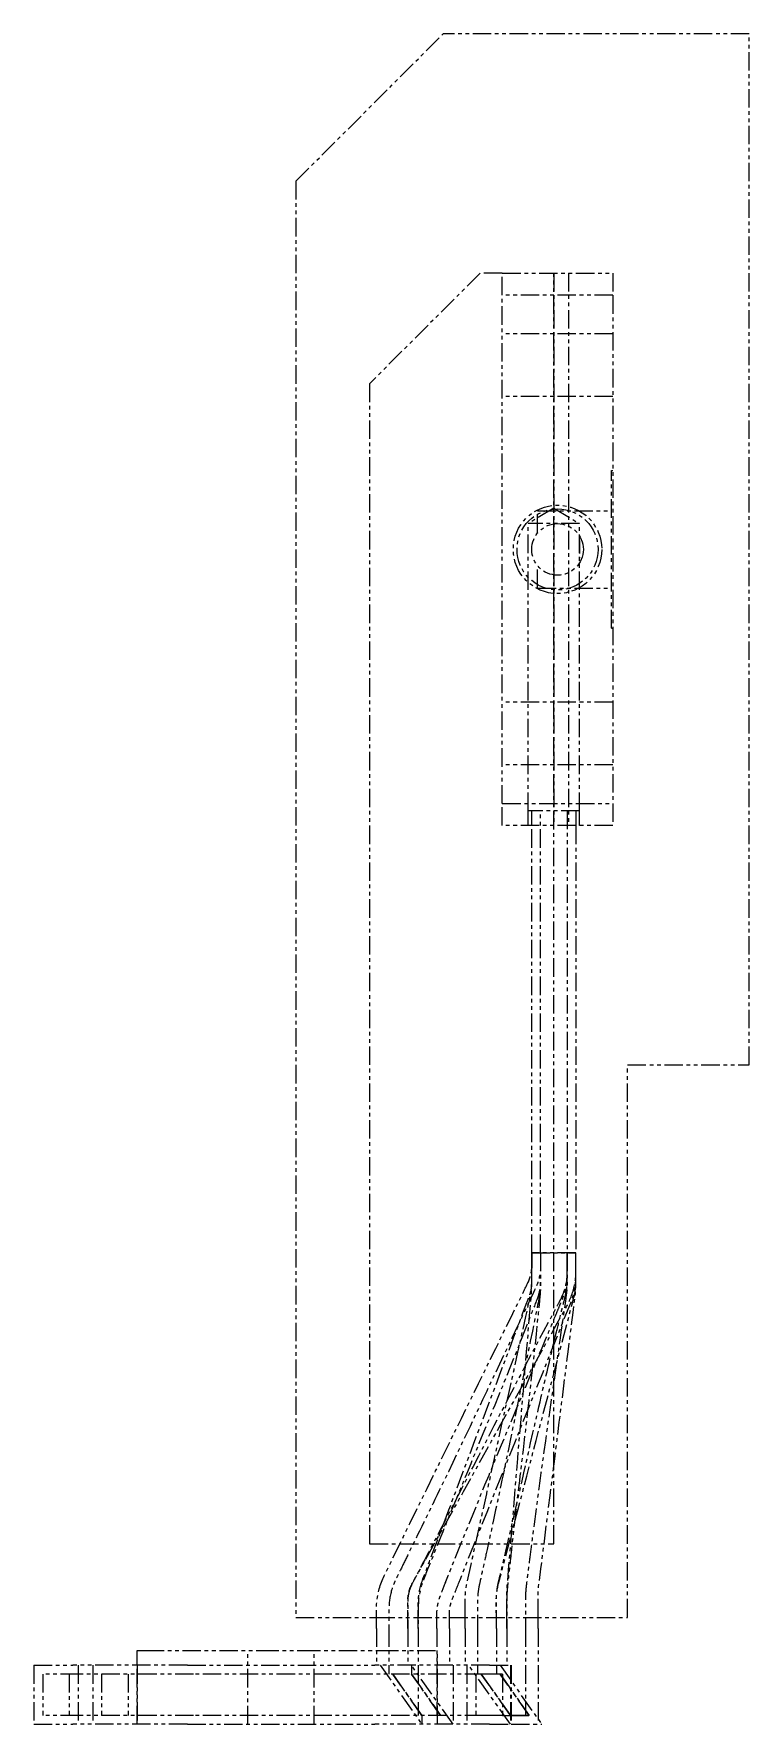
# Model space of a CAD drawing. Header units: millimetres. Extents: x -4251 to 2609, y -1673 to 4048.
# Drawn here: x -1700.2 to -1603.2, y 932.6 to 1162.1 of the extents above; entities that cross this region are included whole.
import ezdxf

# ---------------------------------------------------------------- set-up
doc = ezdxf.new("R2010")
doc.units = ezdxf.units.MM
doc.linetypes.add('PHANTOMX2', pattern=[5, 2.5, -0.5, 0.5, -0.5, 0.5, -0.5])

msp = doc.modelspace()

# ---------------------------------------------------------------- linework, layer by layer
at = {"color": 6, "linetype": 'PHANTOMX2'}
for p, q in [((-1664.6581, 1142.0537, 0), (-1644.6581, 1162.0537, 0)), ((-1603.1581, 1162.0537, 0), (-1644.6581, 1162.0537, 0)), ((-1603.1581, 1022.0537, 0), (-1603.1581, 1162.0537, 0)), ((-1664.6581, 1142.0537, 0), (-1664.6581, 947.0537, 0)), ((-1639.6581, 1129.5537, 0), (-1654.6581, 1114.5537, 0)), ((-1636.6581, 1129.5537, 0), (-1639.6581, 1129.5537, 0)), ((-1636.6581, 1126.5537, 0), (-1636.6581, 1129.5537, 0)), ((-1636.6581, 1129.5537, 0), (-1621.6581, 1129.5537, 0)), ((-1629.6581, 1129.5537, 0), (-1629.6581, 1054.5537, 0)), ((-1629.6581, 984.0386, 0), (-1629.6581, 1129.5537, 0)), ((-1627.6581, 1129.5537, 0), (-1627.6581, 1054.5537, 0)), ((-1621.6581, 1129.5537, 0), (-1621.6581, 1126.5537, 0)), ((-1621.6581, 1126.5537, 0), (-1636.6581, 1126.5537, 0)), ((-1636.6581, 1057.5537, 0), (-1636.6581, 1126.5537, 0)), ((-1621.6581, 1126.5537, 0), (-1621.6581, 1057.5537, 0)), ((-1621.6581, 1121.3037, 0), (-1636.6581, 1121.3037, 0)), ((-1654.6581, 1114.5537, 0), (-1654.6581, 957.0537, 0)), ((-1621.6581, 1112.8037, 0), (-1636.6581, 1112.8037, 0)), ((-1621.8581, 1081.3537, 0), (-1621.8581, 1102.7537, 0)), ((-1621.8581, 1102.7537, 0), (-1621.6581, 1102.7537, 0)), ((-1629.6581, 1097.6567, 0), (-1633.1581, 1095.5537, 0)), ((-1631.8581, 1094.2808, 0), (-1631.8581, 1097.3037, 0)), ((-1631.8581, 1097.3037, 0), (-1621.8581, 1097.3037, 0)), ((-1629.6581, 1097.6567, 0), (-1626.1581, 1095.5537, 0)), ((-1626.1581, 1095.5537, 0), (-1633.1581, 1095.5537, 0)), ((-1633.1581, 1056.5537, 0), (-1633.1581, 1095.5537, 0)), ((-1626.1581, 1056.5537, 0), (-1626.1581, 1095.5537, 0)), ((-1631.8581, 1086.8037, 0), (-1631.8581, 1089.8266, 0)), ((-1631.8581, 1086.8037, 0), (-1621.8581, 1086.8037, 0)), ((-1621.8581, 1081.3537, 0), (-1621.6581, 1081.3537, 0)), ((-1621.6581, 1071.3037, 0), (-1636.6581, 1071.3037, 0)), ((-1621.6581, 1062.8037, 0), (-1636.6581, 1062.8037, 0)), ((-1636.6581, 1054.5537, 0), (-1636.6581, 1057.5537, 0)), ((-1636.6581, 1057.5537, 0), (-1621.6581, 1057.5537, 0)), ((-1626.1581, 1056.5537, 0), (-1633.1581, 1056.5537, 0)), ((-1633.1581, 1054.5537, 0), (-1633.1581, 1056.5537, 0)), ((-1632.6581, 1054.5537, 0), (-1632.6581, 1056.5537, 0)), ((-1631.4581, 996.5537, 0), (-1631.4581, 1056.5537, 0)), ((-1627.8581, 1056.5537, 0), (-1627.8581, 996.5537, 0)), ((-1626.6581, 1056.5537, 0), (-1626.6581, 1054.5537, 0)), ((-1626.1581, 1054.5537, 0), (-1626.1581, 1056.5537, 0)), ((-1621.6581, 1057.5537, 0), (-1621.6581, 1054.5537, 0)), ((-1621.6581, 1054.5537, 0), (-1636.6581, 1054.5537, 0)), ((-1632.6581, 996.5537, 0), (-1632.6581, 1054.5537, 0)), ((-1626.6581, 1054.5537, 0), (-1626.6581, 996.5537, 0)), ((-1619.6581, 947.0537, 0), (-1619.6581, 1022.0537, 0)), ((-1619.6581, 1022.0537, 0), (-1603.1581, 1022.0537, 0)), ((-1626.6581, 996.5537, 0), (-1632.6581, 996.5537, 0)), ((-1632.6581, 996.5537, 0), (-1626.6581, 996.5537, 0)), ((-1629.6581, 957.0537, 0), (-1629.6581, 984.0386, 0)), ((-1654.6581, 957.0537, 0), (-1650.5389, 957.0537, 0)), ((-1650.5389, 957.0537, 0), (-1640.4304, 957.0537, 0)), ((-1640.4304, 957.0537, 0), (-1629.6581, 957.0537, 0)), ((-1664.6581, 947.0537, 0), (-1653.7231, 947.0537, 0)), ((-1653.7231, 947.0537, 0), (-1643.8236, 947.0537, 0)), ((-1653.7231, 945.5537, 0), (-1653.7231, 940.5537, 0)), ((-1652.026, 945.5537, 0), (-1652.026, 939.3537, 0)), ((-1649.4805, 945.5537, 0), (-1649.4805, 940.5537, 0)), ((-1648.0662, 945.5537, 0), (-1648.0662, 933.7537, 0)), ((-1645.5207, 945.5537, 0), (-1645.5207, 933.7537, 0)), ((-1643.8236, 947.0537, 0), (-1619.6581, 947.0537, 0)), ((-1643.8236, 945.5537, 0), (-1643.8236, 940.5537, 0)), ((-1641.7023, 945.5537, 0), (-1641.7023, 940.5537, 0)), ((-1640.0052, 945.5537, 0), (-1640.0052, 939.3537, 0)), ((-1637.4596, 945.5537, 0), (-1637.4596, 939.3537, 0)), ((-1636.0454, 945.5537, 0), (-1636.0454, 940.5537, 0)), ((-1633.4998, 945.5537, 0), (-1633.4998, 933.7537, 0)), ((-1631.8028, 945.5537, 0), (-1631.8028, 932.5537, 0)), ((-1686.2145, 942.5537, 0), (-1685.0429, 942.5537, 0)), ((-1686.2145, 940.5537, 0), (-1686.2145, 942.5537, 0)), ((-1685.0429, 942.5537, 0), (-1669.4866, 942.5537, 0)), ((-1671.1581, 932.5537, 0), (-1671.1581, 942.5537, 0)), ((-1669.4866, 942.5537, 0), (-1663.8297, 942.5537, 0)), ((-1663.8297, 942.5537, 0), (-1653.2231, 942.5537, 0)), ((-1662.1581, 932.5537, 0), (-1662.1581, 942.5537, 0)), ((-1653.2231, 942.5537, 0), (-1645.4449, 942.5537, 0)), ((-1645.4449, 932.5537, 0), (-1645.4449, 942.5537, 0)), ((-1700.2145, 940.5537, 0), (-1694.9424, 940.5537, 0)), ((-1700.2145, 940.5537, 0), (-1700.2145, 932.5537, 0)), ((-1694.0939, 939.3537, 0), (-1699.0145, 939.3537, 0)), ((-1699.0145, 939.3537, 0), (-1699.0145, 933.7537, 0)), ((-1695.4145, 939.3537, 0), (-1695.4145, 933.7537, 0)), ((-1679.386, 940.5537, 0), (-1694.9424, 940.5537, 0)), ((-1694.2145, 940.5537, 0), (-1694.2145, 932.5537, 0)), ((-1678.5375, 939.3537, 0), (-1694.0939, 939.3537, 0)), ((-1692.2145, 940.5537, 0), (-1692.2145, 932.5537, 0)), ((-1691.0145, 939.3537, 0), (-1691.0145, 933.7537, 0)), ((-1687.4145, 939.3537, 0), (-1687.4145, 933.7537, 0)), ((-1686.2145, 940.5537, 0), (-1686.2145, 932.5537, 0)), ((-1686.2145, 932.5537, 0), (-1686.2145, 940.5537, 0)), ((-1679.386, 940.5537, 0), (-1653.9302, 940.5537, 0)), ((-1654.7787, 939.3537, 0), (-1678.5375, 939.3537, 0)), ((-1639.2224, 939.3537, 0), (-1654.7787, 939.3537, 0)), ((-1638.3739, 940.5537, 0), (-1653.9302, 940.5537, 0)), ((-1653.2231, 940.5537, 0), (-1647.5662, 932.5537, 0)), ((-1653.2231, 940.5537, 0), (-1647.5662, 932.5537, 0)), ((-1651.526, 939.3537, 0), (-1647.5662, 933.7537, 0)), ((-1647.5662, 933.7537, 0), (-1651.526, 939.3537, 0)), ((-1643.3236, 932.5537, 0), (-1648.9805, 940.5537, 0)), ((-1648.9805, 940.5537, 0), (-1648.9805, 939.3537, 0)), ((-1643.3236, 932.5537, 0), (-1648.9805, 940.5537, 0)), ((-1645.0207, 933.7537, 0), (-1648.9805, 939.3537, 0)), ((-1648.9805, 939.3537, 0), (-1645.0207, 933.7537, 0)), ((-1643.3236, 940.5537, 0), (-1643.3236, 932.5537, 0)), ((-1641.4449, 940.5537, 0), (-1641.4449, 932.5537, 0)), ((-1635.5454, 932.5537, 0), (-1641.2023, 940.5537, 0)), ((-1635.5454, 932.5537, 0), (-1641.2023, 940.5537, 0)), ((-1640.2449, 939.3537, 0), (-1640.2449, 933.7537, 0)), ((-1635.5454, 933.7537, 0), (-1639.5052, 939.3537, 0)), ((-1639.5052, 939.3537, 0), (-1635.5454, 933.7537, 0)), ((-1636.6449, 939.3537, 0), (-1639.2224, 939.3537, 0)), ((-1638.3739, 940.5537, 0), (-1635.4449, 940.5537, 0)), ((-1636.9596, 940.5537, 0), (-1631.3028, 932.5537, 0)), ((-1636.9596, 940.5537, 0), (-1631.3028, 932.5537, 0)), ((-1636.9596, 939.3537, 0), (-1632.9998, 933.7537, 0)), ((-1632.9998, 933.7537, 0), (-1636.9596, 939.3537, 0)), ((-1636.6449, 939.3537, 0), (-1636.6449, 933.7537, 0)), ((-1635.5454, 940.5537, 0), (-1635.5454, 932.5537, 0)), ((-1635.4449, 940.5537, 0), (-1635.4449, 932.5537, 0)), ((-1700.2145, 932.5537, 0), (-1694.9424, 932.5537, 0)), ((-1694.0939, 933.7537, 0), (-1699.0145, 933.7537, 0)), ((-1679.386, 932.5537, 0), (-1694.9424, 932.5537, 0)), ((-1678.5375, 933.7537, 0), (-1694.0939, 933.7537, 0)), ((-1679.386, 932.5537, 0), (-1653.9302, 932.5537, 0)), ((-1654.7787, 933.7537, 0), (-1678.5375, 933.7537, 0)), ((-1639.2224, 933.7537, 0), (-1654.7787, 933.7537, 0)), ((-1638.3739, 932.5537, 0), (-1653.9302, 932.5537, 0)), ((-1647.5662, 933.7537, 0), (-1647.5662, 932.5537, 0)), ((-1636.6449, 933.7537, 0), (-1639.2224, 933.7537, 0)), ((-1638.3739, 932.5537, 0), (-1635.4449, 932.5537, 0)), ((-1636.6449, 933.7537, 0), (-1635.5454, 933.7537, 0)), ((-1632.9998, 933.7537, 0), (-1635.5454, 933.7537, 0)), ((-1635.5454, 933.7537, 0), (-1632.9998, 933.7537, 0)), ((-1635.4449, 932.5537, 0), (-1631.3028, 932.5537, 0)), ((-1635.4449, 932.5537, 0), (-1631.3028, 932.5537, 0))]:
    msp.add_line(p, q, dxfattribs=at)
for radius in [6, 5.5, 3.5]:
    msp.add_circle((-1629.1581, 1092.0537, 0), radius, dxfattribs=at)
for points, knots in [([(-1626.2394, 1093.9853, 0), (-1626.2369, 1093.9464, 0), (-1626.2344, 1093.9075, 0), (-1626.1958, 1093.2606, 0), (-1626.1851, 1092.6369, 0), (-1626.1851, 1091.4705, 0), (-1626.1958, 1090.8467, 0), (-1626.2344, 1090.1998, 0), (-1626.2369, 1090.1609, 0), (-1626.2394, 1090.122, 0)], [1.700906279, 1.700906279, 1.700906279, 1.700906279, 1.712127171, 1.712127171, 1.887087916, 1.887087916, 2.062048662, 2.062048662, 2.073269554, 2.073269554, 2.073269554, 2.073269554]), ([(-1653.7231, 945.5537, 0), (-1653.7231, 946.4287, 0), (-1653.7231, 947.3038, 0), (-1653.7231, 948.1789, 0), (-1653.7231, 948.3995, 0), (-1653.716, 948.6202, 0), (-1653.7018, 948.8403, 0), (-1653.6204, 950.1011, 0), (-1653.3038, 951.3455, 0), (-1652.7741, 952.4858, 0), (-1652.7447, 952.5492, 0), (-1652.7147, 952.6122, 0), (-1652.6839, 952.6749, 0), (-1646.4731, 965.3531, 0), (-1640.2622, 978.0314, 0), (-1634.0514, 990.7096, 0), (-1633.7749, 991.2739, 0), (-1633.4985, 991.8383, 0), (-1633.222, 992.4026, 0), (-1633.2072, 992.4327, 0), (-1633.1925, 992.4629, 0), (-1633.1777, 992.493, 0), (-1632.8376, 993.1873, 0), (-1632.6581, 993.9639, 0), (-1632.6581, 994.741, 0), (-1632.6581, 995.3453, 0), (-1632.6581, 995.9495, 0), (-1632.6581, 996.5537, 0)], [0, 0, 0, 0, 0.04687021, 0.04687021, 0.04687021, 0.05868854, 0.05868854, 0.05868854, 0.1263672, 0.1263672, 0.1263672, 0.13012599, 0.13012599, 0.13012599, 0.8903629, 0.8903629, 0.8903629, 0.92420223, 0.92420223, 0.92420223, 0.92601008, 0.92601008, 0.92601008, 0.96763797, 0.96763797, 0.96763797, 1, 1, 1, 1]), ([(-1631.4581, 996.5537, 0), (-1631.4581, 996.1595, 0), (-1631.4579, 995.7654, 0), (-1631.4565, 994.5658, 0), (-1631.4554, 993.9829, 0), (-1631.7163, 992.8636, 0), (-1631.8331, 992.505, 0), (-1631.9982, 992.1128, 0), (-1632.0194, 992.0641, 0), (-1632.0446, 992.0081, 0), (-1632.0523, 991.991, 0), (-1632.0848, 991.9188, 0), (-1632.1038, 991.8766, 0), (-1632.9334, 990.0375, 0), (-1633.588, 988.7221, 0), (-1638.5028, 978.3435, 0), (-1641.2723, 972.4416, 0), (-1646.2187, 962.1789, 0), (-1647.7673, 959.0018, 0), (-1649.7534, 954.9544, 0), (-1650.1156, 954.2174, 0), (-1650.6342, 953.1633, 0), (-1650.7899, 952.847, 0), (-1650.9627, 952.496, 0), (-1650.9797, 952.4614, 0), (-1651.0368, 952.3455, 0), (-1651.0583, 952.3019, 0), (-1651.1457, 952.122, 0), (-1651.1981, 952.0119, 0), (-1651.3114, 951.7553, 0), (-1651.3618, 951.6347, 0), (-1651.4209, 951.4846, 0), (-1651.432, 951.456, 0), (-1651.4863, 951.314, 0), (-1651.5255, 951.205, 0), (-1651.8529, 950.2335, 0), (-1651.9989, 949.3583, 0), (-1652.0337, 948.0388, 0), (-1652.026, 947.4322, 0), (-1652.026, 945.5537, 0)], [0, 0, 0, 0, 0.118243588, 0.118243588, 0.359871984, 0.359871984, 0.478835785, 0.478835785, 0.495774921, 0.495774921, 0.498449461, 0.498449461, 0.50073243, 0.50073243, 0.591712734, 0.591712734, 0.768257221, 0.768257221, 0.854822329, 0.854822329, 0.874134895, 0.874134895, 0.882418817, 0.882418817, 0.883325517, 0.883325517, 0.885455183, 0.885455183, 0.88870649, 0.88870649, 0.891541451, 0.891541451, 0.892205405, 0.892205405, 0.894836989, 0.894836989, 0.914995484, 0.914995484, 0.923974876, 0.923974876, 0.923974876, 0.923974876]), ([(-1627.8581, 996.5537, 0), (-1627.8581, 993.7164, 0), (-1627.8042, 993.3632, 0), (-1628.1931, 991.6166, 0), (-1628.372, 991.0702, 0), (-1628.7474, 990.215, 0), (-1628.8767, 989.9755, 0), (-1629.2035, 989.3694, 0), (-1629.4604, 988.8921, 0), (-1633.4901, 981.3871, 0), (-1636.687, 975.1976, 0), (-1642.478, 963.94, 0), (-1644.2014, 960.5918, 0), (-1647.8129, 953.6692, 0), (-1648.5173, 952.3752, 0), (-1648.8606, 951.6814, 0), (-1648.9175, 951.5616, 0), (-1649.069, 951.2288, 0), (-1649.2555, 950.8209, 0), (-1649.4313, 949.9657, 0), (-1649.4658, 949.684, 0), (-1649.486, 949.1554, 0), (-1649.4825, 948.9094, 0), (-1649.4841, 948.3904, 0), (-1649.4839, 948.1339, 0), (-1649.4829, 947.5027, 0), (-1649.4805, 946.7245, 0), (-1649.4805, 945.5537, 0)], [0, 0, 0, 0, 0.85118298, 0.85118298, 1.25274009, 1.25274009, 1.5051142, 1.5051142, 1.96240484, 1.96240484, 8.74224421, 8.74224421, 11.93169527, 11.93169527, 14.95927433, 14.95927433, 15.58469923, 15.58469923, 16.68597898, 16.68597898, 17.21087962, 17.21087962, 17.66653013, 17.66653013, 18.1730681, 18.1730681, 18.94252596, 18.94252596, 18.94252596, 18.94252596]), ([(-1649.4805, 945.5537, 0), (-1649.4805, 946.4405, 0), (-1649.4805, 947.3273, 0), (-1649.4805, 948.2141, 0), (-1649.4805, 948.5611, 0), (-1649.4805, 948.9082, 0), (-1649.4805, 949.2552, 0), (-1649.4805, 950.1021, 0), (-1649.2609, 950.9481, 0), (-1648.849, 951.688, 0), (-1648.6636, 952.0211, 0), (-1648.4782, 952.3542, 0), (-1648.2928, 952.6873, 0), (-1641.5022, 964.8865, 0), (-1634.7116, 977.0857, 0), (-1627.921, 989.2849, 0), (-1627.3885, 990.2415, 0), (-1627.0146, 991.2862, 0), (-1626.819, 992.3635, 0), (-1626.712, 992.9528, 0), (-1626.6581, 993.5516, 0), (-1626.6581, 994.1505, 0), (-1626.6581, 994.3393, 0), (-1626.6581, 994.528, 0), (-1626.6581, 994.7167, 0), (-1626.6581, 995.3291, 0), (-1626.6581, 995.9414, 0), (-1626.6581, 996.5537, 0)], [0, 0, 0, 0, 0.04687021, 0.04687021, 0.04687021, 0.06521307, 0.06521307, 0.06521307, 0.10997469, 0.10997469, 0.10997469, 0.13012599, 0.13012599, 0.13012599, 0.86813885, 0.86813885, 0.86813885, 0.92601008, 0.92601008, 0.92601008, 0.95766209, 0.95766209, 0.95766209, 0.96763797, 0.96763797, 0.96763797, 1, 1, 1, 1]), ([(-1631.4581, 996.5537, 0), (-1631.4581, 996.407, 0), (-1631.4568, 995.0016, 0), (-1631.4685, 993.482, 0), (-1631.455, 992.1671, 0), (-1631.6715, 991.1018, 0), (-1631.7236, 990.8967, 0), (-1631.814, 990.6014, 0), (-1631.8445, 990.5089, 0), (-1631.8946, 990.3683, 0), (-1631.9123, 990.3203, 0), (-1631.9453, 990.2343, 0), (-1631.9757, 990.1564, 0), (-1632.3187, 989.2749, 0), (-1632.6933, 988.317, 0), (-1635.8371, 980.3247, 0), (-1638.3956, 974.1131, 0), (-1642.9903, 962.9412, 0), (-1644.3686, 959.5799, 0), (-1646.2559, 954.8971, 0), (-1646.718, 953.744, 0), (-1647.1818, 952.5792, 0), (-1647.2098, 952.5088, 0), (-1647.2615, 952.3786, 0), (-1647.3002, 952.2799, 0), (-1647.4514, 951.8886, 0), (-1647.5852, 951.5358, 0), (-1648.0311, 949.9003, 0), (-1648.0487, 948.9668, 0), (-1648.069, 947.6014, 0), (-1648.0662, 946.1263, 0), (-1648.0662, 945.5537, 0)], [0, 0, 0, 0, 0.04398396, 0.04398396, 0.10328552, 0.10328552, 0.11761586, 0.11761586, 0.12421914, 0.12421914, 0.12765932, 0.12765932, 0.1304162, 0.1304162, 0.42046993, 0.42046993, 2.56844916, 2.56844916, 3.57446355, 3.57446355, 3.90418603, 3.90418603, 3.90626298, 3.90626298, 3.91272274, 3.91272274, 3.9318396, 3.9318396, 3.98033586, 3.98033586, 4.06316727, 4.06316727, 4.06316727, 4.06316727]), ([(-1648.0662, 945.5537, 0), (-1648.0662, 946.2265, 0), (-1648.0662, 946.8993, 0), (-1648.0662, 947.5721, 0), (-1648.0662, 947.9521, 0), (-1648.0662, 948.3321, 0), (-1648.0662, 948.7121, 0), (-1648.0662, 948.9625, 0), (-1648.057, 949.2129, 0), (-1648.0384, 949.4626, 0), (-1647.9672, 950.4236, 0), (-1647.758, 951.3739, 0), (-1647.4196, 952.2744, 0), (-1642.7154, 964.792, 0), (-1638.0112, 977.3095, 0), (-1633.307, 989.8271, 0), (-1633.1985, 990.1158, 0), (-1633.09, 990.4046, 0), (-1632.9815, 990.6933, 0), (-1632.7683, 991.2605, 0), (-1632.6581, 991.8674, 0), (-1632.6581, 992.4744, 0), (-1632.6581, 992.8192, 0), (-1632.6581, 993.1639, 0), (-1632.6581, 993.5087, 0), (-1632.6581, 994.5237, 0), (-1632.6581, 995.5387, 0), (-1632.6581, 996.5537, 0)], [0, 0, 0, 0, 0.03750545, 0.03750545, 0.03750545, 0.05868854, 0.05868854, 0.05868854, 0.07264645, 0.07264645, 0.07264645, 0.1263672, 0.1263672, 0.1263672, 0.87313778, 0.87313778, 0.87313778, 0.8903629, 0.8903629, 0.8903629, 0.92420223, 0.92420223, 0.92420223, 0.94341977, 0.94341977, 0.94341977, 1, 1, 1, 1]), ([(-1645.5207, 945.5537, 0), (-1645.5207, 946.4501, 0), (-1645.5458, 947.3937, 0), (-1645.4945, 948.2002, 0), (-1645.4715, 948.4047, 0), (-1645.422, 948.7097, 0), (-1645.4031, 948.8106, 0), (-1645.3403, 949.1065, 0), (-1645.2887, 949.3026, 0), (-1645.2129, 949.5412, 0), (-1645.1976, 949.5872, 0), (-1645.1739, 949.656, 0), (-1645.1659, 949.6788, 0), (-1645.1325, 949.7719, 0), (-1645.079, 949.9151, 0), (-1644.8275, 950.5923, 0), (-1644.6272, 951.1151, 0), (-1644.2572, 952.0482, 0), (-1644.1776, 952.2479, 0), (-1644.0858, 952.4777, 0), (-1643.9906, 952.7157, 0), (-1640.8964, 960.4453, 0), (-1638.2827, 966.8555, 0), (-1633.3928, 978.5576, 0), (-1631.939, 982.0105, 0), (-1630.0213, 986.5998, 0), (-1629.6442, 987.504, 0), (-1629.1255, 988.7511, 0), (-1628.9843, 989.0909, 0), (-1628.8123, 989.5052, 0), (-1628.7814, 989.5796, 0), (-1628.7149, 989.7398, 0), (-1628.6364, 989.929, 0), (-1628.4942, 990.2731, 0), (-1628.4407, 990.4044, 0), (-1628.3586, 990.6369, 0), (-1628.3489, 990.6647, 0), (-1628.0393, 991.5696, 0), (-1627.879, 992.4888, 0), (-1627.8652, 993.4307, 0), (-1627.865, 993.4451, 0), (-1627.8641, 993.5334, 0), (-1627.8617, 993.8368, 0), (-1627.8605, 994.3422, 0), (-1627.8601, 994.559, 0), (-1627.8586, 995.3888, 0), (-1627.8581, 995.9712, 0), (-1627.8581, 996.5537, 0)], [0, 0, 0, 0, 0.26894184, 0.26894184, 0.36076368, 0.36076368, 0.40691382, 0.40691382, 0.4977912, 0.4977912, 0.51962884, 0.51962884, 0.53052982, 0.53052982, 0.56416066, 0.56416066, 2.0252559, 2.0252559, 2.42333508, 2.42333508, 2.48366468, 2.48366468, 3.84663455, 3.84663455, 4.48778885, 4.48778885, 4.64564936, 4.64564936, 4.70479667, 4.70479667, 4.71773413, 4.71773413, 4.73266569, 4.73266569, 4.75064238, 4.75064238, 4.75307051, 4.75307051, 4.82978464, 4.82978464, 4.83097798, 4.83097798, 4.83708685, 4.83708685, 4.83892614, 4.83892614, 4.84325757, 4.84325757, 4.84325757, 4.84325757]), ([(-1643.8236, 945.5537, 0), (-1643.8236, 946.232, 0), (-1643.8236, 946.9103, 0), (-1643.8236, 947.5886, 0), (-1643.8236, 947.9717, 0), (-1643.7796, 948.3548, 0), (-1643.6927, 948.7279, 0), (-1643.6354, 948.9736, 0), (-1643.5596, 949.2151, 0), (-1643.466, 949.4494, 0), (-1643.106, 950.3512, 0), (-1642.746, 951.253, 0), (-1642.386, 952.1548, 0), (-1637.3818, 964.6906, 0), (-1632.3775, 977.2264, 0), (-1627.3733, 989.7622, 0), (-1627.2578, 990.0513, 0), (-1627.1559, 990.3459, 0), (-1627.0678, 990.6446, 0), (-1626.8948, 991.2315, 0), (-1626.7756, 991.8343, 0), (-1626.7122, 992.443, 0), (-1626.6762, 992.7886, 0), (-1626.6581, 993.1362, 0), (-1626.6581, 993.4838, 0), (-1626.6581, 994.5071, 0), (-1626.6581, 995.5304, 0), (-1626.6581, 996.5537, 0)], [0, 0, 0, 0, 0.03750545, 0.03750545, 0.03750545, 0.05868854, 0.05868854, 0.05868854, 0.07264645, 0.07264645, 0.07264645, 0.1263672, 0.1263672, 0.1263672, 0.87313778, 0.87313778, 0.87313778, 0.8903629, 0.8903629, 0.8903629, 0.92420223, 0.92420223, 0.92420223, 0.94341977, 0.94341977, 0.94341977, 1, 1, 1, 1]), ([(-1641.7023, 947.0537, 0), (-1641.7023, 947.7837, 0), (-1641.7023, 948.5137, 0), (-1641.7023, 949.2437, 0), (-1641.7023, 949.2534, 0), (-1641.7023, 949.263, 0), (-1641.7023, 949.2727, 0), (-1641.7023, 950.122, 0), (-1641.6101, 950.9713, 0), (-1641.4288, 951.7933, 0), (-1641.4276, 951.7991, 0), (-1641.4263, 951.8048, 0), (-1641.425, 951.8106, 0), (-1638.5951, 964.6393, 0), (-1635.7653, 977.468, 0), (-1632.9354, 990.2967, 0), (-1632.9341, 990.3025, 0), (-1632.9328, 990.3083, 0), (-1632.9316, 990.314, 0), (-1632.7503, 991.136, 0), (-1632.6581, 991.9853, 0), (-1632.6581, 992.8346, 0), (-1632.6581, 992.8443, 0), (-1632.6581, 992.854, 0), (-1632.6581, 992.8636, 0), (-1632.6581, 994.0936, 0), (-1632.6581, 995.3236, 0), (-1632.6581, 996.5537, 0)], [0.028658637, 0.028658637, 0.028658637, 0.028658637, 0.07050097, 0.07050097, 0.07050097, 0.071054681, 0.071054681, 0.071054681, 0.119737774, 0.119737774, 0.119737774, 0.120080333, 0.120080333, 0.120080333, 0.879919667, 0.879919667, 0.879919667, 0.880262226, 0.880262226, 0.880262226, 0.928945319, 0.928945319, 0.928945319, 0.92949903, 0.92949903, 0.92949903, 1, 1, 1, 1]), ([(-1631.4581, 996.5537, 0), (-1631.4581, 995.5241, 0), (-1631.4564, 994.4945, 0), (-1631.4507, 992.7404, 0), (-1631.449, 992.3879, 0), (-1631.5004, 991.5724, 0), (-1631.5369, 991.22, 0), (-1631.6002, 990.7824, 0), (-1631.6137, 990.695, 0), (-1631.6389, 990.5426, 0), (-1631.6499, 990.4787, 0), (-1631.673, 990.35, 0), (-1631.6857, 990.2825, 0), (-1631.7424, 989.9918, 0), (-1631.8052, 989.6959, 0), (-1633.5552, 981.1372, 0), (-1634.8009, 974.7656, 0), (-1637.1825, 963.3656, 0), (-1637.9246, 959.9077, 0), (-1638.9197, 955.3552, 0), (-1639.1174, 954.4546, 0), (-1639.4517, 952.9369, 0), (-1639.6652, 951.9762, 0), (-1639.7775, 951.4601, 0), (-1639.7915, 951.3943, 0), (-1639.8937, 950.8788, 0), (-1639.9521, 950.4431, 0), (-1639.993, 949.8342, 0), (-1640.0005, 949.6659, 0), (-1640.0135, 949.0287, 0), (-1640.0052, 948.0364, 0), (-1640.0052, 945.5537, 0)], [0, 0, 0, 0, 0.30887125, 0.30887125, 0.52624158, 0.52624158, 0.69290114, 0.69290114, 0.73482329, 0.73482329, 0.76651808, 0.76651808, 0.80159124, 0.80159124, 0.91774588, 0.91774588, 1.80549328, 1.80549328, 2.23582935, 2.23582935, 2.34228825, 2.34228825, 2.41493028, 2.41493028, 2.42506684, 2.42506684, 2.47820728, 2.47820728, 2.49785891, 2.49785891, 2.55162716, 2.55162716, 2.55162716, 2.55162716]), ([(-1637.4596, 945.5537, 0), (-1637.4596, 946.3822, 0), (-1637.4611, 947.2108, 0), (-1637.468, 949.2599, 0), (-1637.4714, 949.4362, 0), (-1637.4437, 950.1755, 0), (-1637.3969, 950.6384, 0), (-1637.2911, 951.2717, 0), (-1637.2582, 951.4428, 0), (-1637.2182, 951.6277, 0), (-1637.2151, 951.6419, 0), (-1637.1867, 951.7711, 0), (-1637.1602, 951.8865, 0), (-1637.0987, 952.145, 0), (-1636.9998, 952.5553, 0), (-1635.0227, 960.8517, 0), (-1633.6154, 967.2425, 0), (-1630.9908, 978.6866, 0), (-1630.1793, 982.1556, 0), (-1629.0749, 986.7242, 0), (-1628.8548, 987.6278, 0), (-1628.4669, 989.2076, 0), (-1628.2486, 990.091, 0), (-1628.1074, 990.6592, 0), (-1628.081, 990.7683, 0), (-1628.0062, 991.1187, 0), (-1627.9685, 991.3307, 0), (-1627.8852, 991.9276, 0), (-1627.8574, 992.3109, 0), (-1627.8457, 993.1078, 0), (-1627.8581, 994.1635, 0), (-1627.8581, 996.5537, 0)], [0, 0, 0, 0, 0.24857243, 0.24857243, 0.61473893, 0.61473893, 1.23771718, 1.23771718, 1.47114537, 1.47114537, 1.49122646, 1.49122646, 1.66360009, 1.66360009, 1.87805857, 1.87805857, 4.18796084, 4.18796084, 5.30750994, 5.30750994, 5.58443403, 5.58443403, 5.79084216, 5.79084216, 5.82983828, 5.82983828, 5.88958551, 5.88958551, 5.99503052, 5.99503052, 6.11311361, 6.11311361, 6.11311361, 6.11311361]), ([(-1637.4596, 945.5537, 0), (-1637.4596, 946.7849, 0), (-1637.4596, 948.0162, 0), (-1637.4596, 949.2475, 0), (-1637.4596, 949.2571, 0), (-1637.4596, 949.2668, 0), (-1637.4596, 949.2765, 0), (-1637.4572, 950.1267, 0), (-1637.3466, 950.9766, 0), (-1637.1316, 951.7987, 0), (-1637.1301, 951.8045, 0), (-1637.1286, 951.8102, 0), (-1637.1271, 951.816, 0), (-1633.7483, 964.6411, 0), (-1630.3695, 977.4662, 0), (-1626.9907, 990.2913, 0), (-1626.9892, 990.2971, 0), (-1626.9877, 990.3029, 0), (-1626.9861, 990.3086, 0), (-1626.7711, 991.1307, 0), (-1626.6606, 991.9806, 0), (-1626.6582, 992.8308, 0), (-1626.6581, 992.8405, 0), (-1626.6581, 992.8502, 0), (-1626.6581, 992.8598, 0), (-1626.6581, 994.0911, 0), (-1626.6581, 995.3224, 0), (-1626.6581, 996.5537, 0)], [0, 0, 0, 0, 0.07050097, 0.07050097, 0.07050097, 0.07105468, 0.07105468, 0.07105468, 0.11973777, 0.11973777, 0.11973777, 0.12008033, 0.12008033, 0.12008033, 0.87991967, 0.87991967, 0.87991967, 0.88026223, 0.88026223, 0.88026223, 0.92894532, 0.92894532, 0.92894532, 0.92949903, 0.92949903, 0.92949903, 1, 1, 1, 1]), ([(-1631.4581, 996.5537, 0), (-1631.4581, 995.4884, 0), (-1631.4601, 994.4225, 0), (-1631.4641, 993.244, 0), (-1631.4651, 992.9469, 0), (-1631.4666, 992.6335, 0), (-1631.4674, 992.5011, 0), (-1631.4688, 992.3082, 0), (-1631.4693, 992.2496, 0), (-1631.4713, 992.0043, 0), (-1631.4744, 991.7348, 0), (-1631.5439, 990.5303, 0), (-1631.6897, 989.2581, 0), (-1632.5286, 980.9142, 0), (-1633.2658, 974.6624, 0), (-1634.6061, 963.3212, 0), (-1635.0065, 959.9075, 0), (-1635.5046, 955.4085, 0), (-1635.6017, 954.5195, 0), (-1635.7692, 952.9601, 0), (-1635.84, 952.2926, 0), (-1635.9256, 951.475, 0), (-1635.9353, 951.3818, 0), (-1635.9546, 951.1936, 0), (-1635.9606, 951.135, 0), (-1635.9844, 950.8992, 0), (-1635.993, 950.808, 0), (-1636.0251, 950.3455, 0), (-1636.031, 950.0838, 0), (-1636.0401, 948.5474, 0), (-1636.0454, 947.1028, 0), (-1636.0454, 945.5537, 0)], [0, 0, 0, 0, 0.31957539, 0.31957539, 0.35354727, 0.35354727, 0.37839162, 0.37839162, 0.38975244, 0.38975244, 0.42766921, 0.42766921, 0.51988044, 0.51988044, 1.15223403, 1.15223403, 1.45187613, 1.45187613, 1.52587664, 1.52587664, 1.58136484, 1.58136484, 1.59375245, 1.59375245, 1.59883312, 1.59883312, 1.61309202, 1.61309202, 1.64038722, 1.64038722, 1.67211297, 1.67211297, 1.67211297, 1.67211297]), ([(-1636.0454, 947.0537, 0), (-1636.0454, 947.768, 0), (-1636.0454, 948.4824, 0), (-1636.0454, 949.1968, 0), (-1636.0454, 949.4565, 0), (-1636.0454, 949.7161, 0), (-1636.0454, 949.9758, 0), (-1636.0454, 950.3606, 0), (-1636.0296, 950.7454, 0), (-1635.998, 951.1276, 0), (-1635.9826, 951.3139, 0), (-1635.9672, 951.5003, 0), (-1635.9518, 951.6866, 0), (-1634.8851, 964.598, 0), (-1633.8184, 977.5094, 0), (-1632.7517, 990.4208, 0), (-1632.7363, 990.6071, 0), (-1632.7209, 990.7934, 0), (-1632.7055, 990.9797, 0), (-1632.674, 991.3619, 0), (-1632.6581, 991.7467, 0), (-1632.6581, 992.1315, 0), (-1632.6581, 992.3912, 0), (-1632.6581, 992.6509, 0), (-1632.6581, 992.9105, 0), (-1632.6581, 994.1249, 0), (-1632.6581, 995.3393, 0), (-1632.6581, 996.5537, 0)], [0.029255655, 0.029255655, 0.029255655, 0.029255655, 0.071054681, 0.071054681, 0.071054681, 0.086248985, 0.086248985, 0.086248985, 0.108763683, 0.108763683, 0.108763683, 0.119737774, 0.119737774, 0.119737774, 0.880262226, 0.880262226, 0.880262226, 0.891236317, 0.891236317, 0.891236317, 0.913751015, 0.913751015, 0.913751015, 0.928945319, 0.928945319, 0.928945319, 1, 1, 1, 1]), ([(-1627.8581, 996.5537, 0), (-1627.8581, 995.484, 0), (-1627.8601, 994.4144, 0), (-1627.8679, 992.1434, 0), (-1627.872, 991.7987, 0), (-1627.9224, 991.3022, 0), (-1627.9305, 991.231, 0), (-1627.9443, 991.1212, 0), (-1627.946, 991.1086, 0), (-1627.9859, 990.8153, 0), (-1627.9954, 990.7469, 0), (-1629.1415, 982.5654, 0), (-1630.1254, 976.0439, 0), (-1631.7498, 964.2466, 0), (-1632.2193, 960.6913, 0), (-1632.8227, 955.9734, 0), (-1632.941, 955.0412, 0), (-1633.1473, 953.4059, 0), (-1633.2353, 952.7057, 0), (-1633.3653, 951.667, 0), (-1633.4134, 951.3108, 0), (-1633.4665, 950.767, 0), (-1633.4823, 950.5274, 0), (-1633.4968, 950.1084, 0), (-1633.4976, 949.9149, 0), (-1633.499, 949.3089, 0), (-1633.4991, 948.712, 0), (-1633.4996, 947.6135, 0), (-1633.4998, 946.5833, 0), (-1633.4998, 945.5537, 0)], [0, 0, 0, 0, 0.32090284, 0.32090284, 0.68128584, 0.68128584, 0.74174171, 0.74174171, 0.77459961, 0.77459961, 0.9098462, 0.9098462, 3.53163188, 3.53163188, 4.80195583, 4.80195583, 5.11566153, 5.11566153, 5.3509537, 5.3509537, 5.46434136, 5.46434136, 5.55317499, 5.55317499, 5.61948624, 5.61948624, 5.72068936, 5.72068936, 7.23545366, 7.23545366, 7.23545366, 7.23545366]), ([(-1632.6581, 996.5527, 0), (-1632.6581, 996.5499, 0), (-1632.6581, 996.5471, 0), (-1632.6581, 996.5388, 0), (-1632.6581, 996.5332, 0), (-1632.6581, 996.4383, 0), (-1632.6581, 996.349, 0), (-1632.658, 995.9027, 0), (-1632.6577, 995.5456, 0), (-1632.657, 995.0769, 0), (-1632.6568, 994.9653, 0), (-1632.6566, 994.8313, 0), (-1632.6565, 994.809, 0), (-1632.6565, 994.7811, 0), (-1632.6565, 994.7755, 0), (-1632.6565, 994.7672, 0), (-1632.6565, 994.7644, 0), (-1632.6565, 994.7602, 0), (-1632.6565, 994.7588, 0), (-1632.6565, 994.7571, 0), (-1632.6565, 994.7567, 0), (-1632.6565, 994.7562, 0), (-1632.6565, 994.756, 0), (-1632.6564, 994.7446, 0), (-1632.6564, 994.7433, 0), (-1632.6565, 994.7283, 0), (-1632.6565, 994.7194, 0), (-1632.6566, 994.704, 0), (-1632.6566, 994.6984, 0), (-1632.6567, 994.6872, 0), (-1632.6568, 994.6813, 0), (-1632.6569, 994.6704, 0), (-1632.657, 994.6653, 0), (-1632.6572, 994.6511, 0), (-1632.6573, 994.643, 0), (-1632.658, 994.6075, 0), (-1632.6585, 994.5915, 0), (-1632.662, 994.4678, 0), (-1632.6626, 994.4736, 0), (-1632.6632, 994.4596, 0), (-1632.6633, 994.4586, 0), (-1632.6633, 994.4579, 0), (-1632.6626, 994.4729, 0), (-1632.6617, 994.5248, 0), (-1632.6614, 994.5411, 0), (-1632.6611, 994.5656, 0)], [0, 0, 0, 0, 0.000836965, 0.000836965, 0.002510896, 0.002510896, 0.029293776, 0.029293776, 0.136425314, 0.136425314, 0.169903915, 0.169903915, 0.176599635, 0.176599635, 0.178273565, 0.178273565, 0.17911053, 0.17911053, 0.179529013, 0.179529013, 0.179633633, 0.179633633, 0.179685944, 0.179685944, 0.183046921, 0.183046921, 0.18644375, 0.18644375, 0.188140006, 0.188140006, 0.189844427, 0.189844427, 0.191537642, 0.191537642, 0.194939402, 0.194939402, 0.208671733, 0.208671733, 0.317771464, 0.317771464, 0.367644973, 0.367644973, 0.532272142, 0.532272142, 0.59050528, 0.59050528, 0.59050528, 0.59050528]), ([(-1632.6611, 994.5656, 0), (-1632.661, 994.5749, 0), (-1632.6609, 994.5859, 0), (-1632.6606, 994.6134, 0), (-1632.6605, 994.631, 0), (-1632.6603, 994.6677, 0), (-1632.6602, 994.6817, 0), (-1632.6601, 994.7092, 0), (-1632.66, 994.7196, 0), (-1632.6599, 994.7399, 0), (-1632.6599, 994.7484, 0), (-1632.6599, 994.7635, 0), (-1632.6599, 994.7691, 0), (-1632.659, 995.1119, 0), (-1632.6587, 995.4944, 0), (-1632.6583, 996.0326, 0), (-1632.6582, 996.2112, 0), (-1632.6581, 996.4344, 0), (-1632.6581, 996.479, 0), (-1632.6581, 996.5292, 0), (-1632.6581, 996.5348, 0), (-1632.6581, 996.5432, 0), (-1632.6581, 996.546, 0), (-1632.6581, 996.5502, 0), (-1632.6581, 996.5515, 0), (-1632.6581, 996.5529, 0)], [0.59050528, 0.59050528, 0.59050528, 0.59050528, 0.612679336, 0.612679336, 0.63948893, 0.63948893, 0.652904459, 0.652904459, 0.659621731, 0.659621731, 0.663477457, 0.663477457, 0.665411314, 0.665411314, 0.773303219, 0.773303219, 0.826868982, 0.826868982, 0.840260422, 0.840260422, 0.841934352, 0.841934352, 0.842771317, 0.842771317, 0.843189802, 0.843189802, 0.843189802, 0.843189802]), ([(-1631.8028, 947.0537, 0), (-1631.8028, 948.0088, 0), (-1631.8028, 948.964, 0), (-1631.8028, 949.9192, 0), (-1631.8028, 949.9397, 0), (-1631.8027, 949.9602, 0), (-1631.8026, 949.9807, 0), (-1631.8003, 950.3659, 0), (-1631.776, 950.7509, 0), (-1631.7299, 951.1333, 0), (-1631.7279, 951.1499, 0), (-1631.7259, 951.1665, 0), (-1631.7238, 951.1831, 0), (-1630.0616, 964.4301, 0), (-1628.3993, 977.6772, 0), (-1626.7371, 990.9242, 0), (-1626.735, 990.9408, 0), (-1626.733, 990.9574, 0), (-1626.731, 990.974, 0), (-1626.6849, 991.3564, 0), (-1626.6606, 991.7415, 0), (-1626.6583, 992.1267, 0), (-1626.6582, 992.1472, 0), (-1626.6581, 992.1677, 0), (-1626.6581, 992.1882, 0), (-1626.6581, 993.6433, 0), (-1626.6581, 995.0985, 0), (-1626.6581, 996.5537, 0)], [0.029223778, 0.029223778, 0.029223778, 0.029223778, 0.08505083, 0.08505083, 0.08505083, 0.086248985, 0.086248985, 0.086248985, 0.108763683, 0.108763683, 0.108763683, 0.109741256, 0.109741256, 0.109741256, 0.890258744, 0.890258744, 0.890258744, 0.891236317, 0.891236317, 0.891236317, 0.913751015, 0.913751015, 0.913751015, 0.91494917, 0.91494917, 0.91494917, 1, 1, 1, 1])]:
    msp.add_open_spline(points, degree=3, knots=knots, dxfattribs=at)
for points in [[(-1641.7023, 945.5537, 0), (-1641.7023, 946.0537, 0), (-1641.7023, 946.5537, 0), (-1641.7023, 947.0537, 0)], [(-1636.0454, 945.5537, 0), (-1636.0454, 946.0537, 0), (-1636.0454, 946.5537, 0), (-1636.0454, 947.0537, 0)], [(-1631.8028, 945.5537, 0), (-1631.8028, 946.0537, 0), (-1631.8028, 946.5537, 0), (-1631.8028, 947.0537, 0)]]:
    msp.add_open_spline(points, degree=3, dxfattribs=at)

doc.saveas('drawing.dxf')
